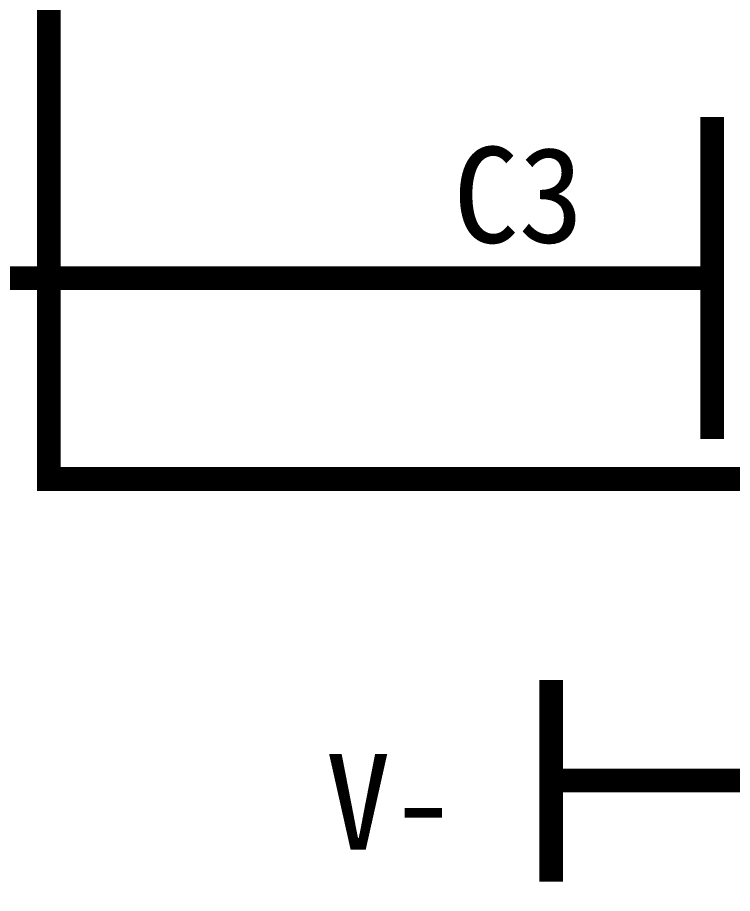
# Model space of a CAD drawing. Header units: inches. Extents: x 0 to 11.5, y 0 to 7.6.
# Drawn here: x 1.9849 to 2.3403, y 4.6938 to 5.1292 of the extents above; entities that cross this region are included whole.
import ezdxf

# ---------------------------------------------------------------- set-up
doc = ezdxf.new("R2010")
doc.units = ezdxf.units.IN
doc.header["$MEASUREMENT"] = 0
doc.layers.add('Sheet', color=255, linetype='Continuous')

msp = doc.modelspace()

# ---------------------------------------------------------------- linework, layer by layer
at = {"layer": 'Sheet'}
for points in [[(2.95041, 4.89984, 0.0118, 0.0118, 0), (2.50024, 4.89984, 0.0118, 0.0118, 0), (2.00046, 4.89984, 0.0118, 0.0118, 0), (2.00046, 6.2997, 0.0118, 0.0118, 0)], [(2.20024, 4.99974, 0.0118, 0.0118, 0), (1.85029, 4.99974, 0.0118, 0.0118, 0), (1.85029, 5.14991, 0.0118, 0.0118, 0)], [(2.33023, 4.91969, 0.0118, 0.0118, 0), (2.33023, 5.07979, 0.0118, 0.0118, 0)], [(2.30046, 4.99974, 0.0118, 0.0118, 0), (2.20024, 4.99974, 0.0118, 0.0118, 0)], [(2.30046, 4.99974, 0.0118, 0.0118, 0), (2.33023, 4.99974, 0.0118, 0.0118, 0)], [(2.25019, 4.79995, 0.0118, 0.0118, 0), (2.25019, 4.69972, 0.0118, 0.0118, 0)], [(2.35041, 4.75, 0.0118, 0.0118, 0), (2.25019, 4.75, 0.0118, 0.0118, 0)]]:
    msp.add_lwpolyline(points, format="xyseb", dxfattribs=at)

# ---------------------------------------------------------------- texts
for s, p in [('C3', (2.20156, 5.01727)), ('V-', (2.13806, 4.7156))]:
    msp.add_text(s, height=0.047632, dxfattribs=at).set_placement(p)

doc.saveas('drawing.dxf')
